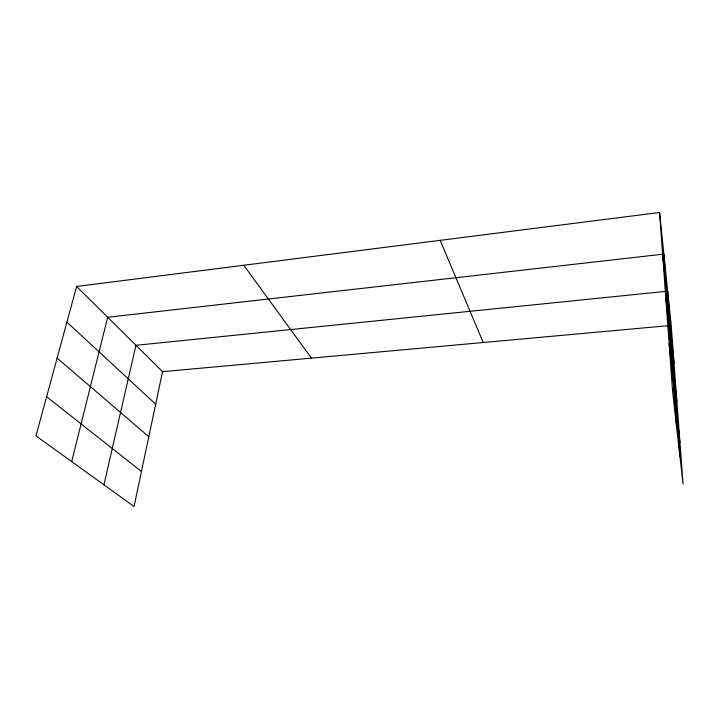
<?xml version="1.0" encoding="UTF-8"?>
<svg xmlns="http://www.w3.org/2000/svg" width="719" height="719" viewBox="0 0 719 719"><rect width="100%" height="100%" fill="white"/><g stroke="black" fill="none" stroke-linecap="round" stroke-linejoin="round"><path stroke-width="1.08" d="M76.618 286.459L162.539 371.669L134.049 506.5L35.95 435.858L76.618 286.459L659.593 212.5L671.213 325.419L683.05 484.022L672.571 391.145L659.593 212.5M103.94 484.822L135.963 345.309L667.69 291.186L679.913 456.197M71.684 461.589L107.697 317.268L663.871 254.095L676.471 425.72M162.539 371.669L667.897 325.716M46.6 396.726L141.445 471.484M57.116 358.098L148.797 436.712M66.903 322.148L155.672 404.159M243.777 265.248L311.426 358.134M440.19 240.335L483.222 342.514M669.119 343.664L679.94 442.392M665.749 297.28L676.885 401.355M662.648 254.535L674.036 363.23"/></g></svg>
